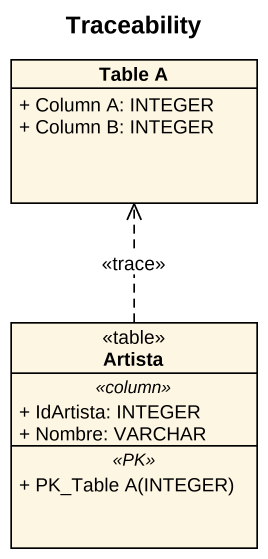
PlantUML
@startuml
title Traceability
hide circle
hide empty members
skinparam classAttributeIconSize 0
class "Table A" as Table_A {
  + Column A: INTEGER
  + Column B: INTEGER
}
class Artista <<table>> {
  .. <<column>> ..
  + IdArtista: INTEGER
  + Nombre: VARCHAR
  .. <<PK>> ..
  + PK_Table A(INTEGER)
}
Artista .up.> Table_A : <<trace>>
@enduml
